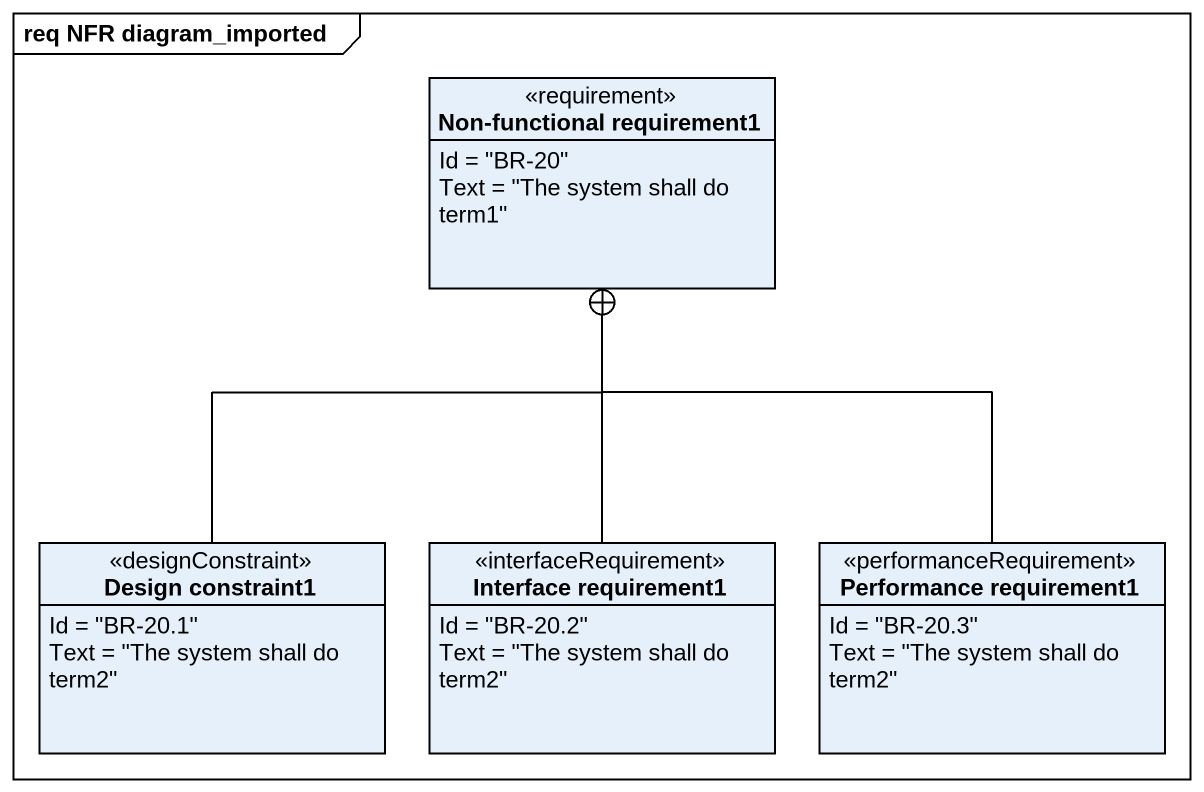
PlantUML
@startuml
mainframe req NFR diagram_imported
hide circle
hide empty members
class "Non-functional requirement1" as Non_functional_requirement1 <<requirement>> {
  Id = "BR-20"
  Text = "The system shall do term1"
}
class "Design constraint1" as Design_constraint1 <<designConstraint>> {
  Id = "BR-20.1"
  Text = "The system shall do term2"
}
class "Interface requirement1" as Interface_requirement1 <<interfaceRequirement>> {
  Id = "BR-20.2"
  Text = "The system shall do term2"
}
class "Performance requirement1" as Performance_requirement1 <<performanceRequirement>> {
  Id = "BR-20.3"
  Text = "The system shall do term2"
}
Design_constraint1 -up-+ Non_functional_requirement1
Interface_requirement1 -up-+ Non_functional_requirement1
Performance_requirement1 -up-+ Non_functional_requirement1
@enduml
